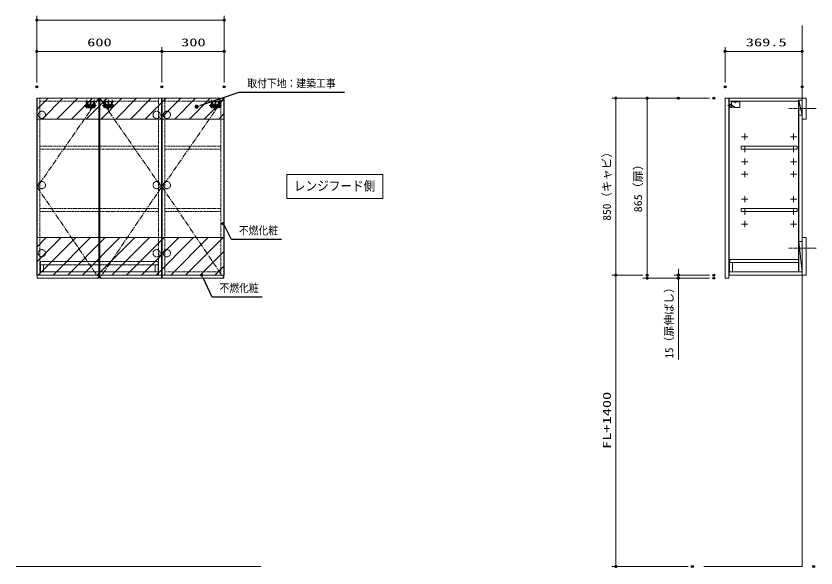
# Model space of a CAD drawing. Units: millimetres, scale not verified. Extents: x -6948 to 6948, y -3796 to 3796.
# Drawn here: x -3665 to 177, y -1970 to 682 of the extents above; entities that cross this region are included whole.
import ezdxf
from ezdxf.enums import TextEntityAlignment as Align

# ---------------------------------------------------------------- set-up
doc = ezdxf.new("R2010")
doc.units = ezdxf.units.MM
doc.header["$LTSCALE"] = 20
doc.header["$PDMODE"] = 32
doc.header["$PDSIZE"] = 10
for name, pattern in [('USER1', [0.375, 0.25, -0.125]), ('USER2', [2, 1.25, -0.25, 0.25, -0.25]), ('USER3', [0.26, 0.01, -0.25]), ('USER4', [1.01, 0.5, -0.25, 0.01, -0.25]), ('USER5', [1.125, 0.75, -0.125, 0.125, -0.125])]:
    doc.linetypes.add(name, pattern=pattern)
for name, color, linetype, lineweight in [('0-0_0', 30, 'Continuous', 13), ('0-1_図面枠', 3, 'USER3', 15), ('0-2_KABE', 4, 'Continuous', 20), ('0-3_細線ﾚｲﾔｰ', 91, 'Continuous', 9), ('0-4_1', 30, 'Continuous', 13), ('0-5_本体', 6, 'USER1', 25), ('0-6_寸法ﾚｲﾔｰ', 30, 'Continuous', 13), ('0-7_DEFPOINTS', 7, 'Continuous', 25), ('0-8_038327', 7, 'Continuous', 25)]:
    doc.layers.add(name, color=color, linetype=linetype, lineweight=lineweight)
doc.styles.add('ＭＳ ゴシック', font='')
doc.styles.get('ＭＳ ゴシック').set_extended_font_data('MS Gothic')

# ---------------------------------------------------------------- blocks, each defined once
blk = doc.blocks.new('A$C6C503A1C')
at = {"layer": '0-4_1', "color": 1, "linetype": 'USER2'}
for p, q in [((593.1, 857.4), (593.1, 0)), ((0, 428.7), (1186.2, 428.7)), ((213.1, 674.8), (213.1, 182.6)), ((973.1, 674.8), (973.1, 182.6))]:
    blk.add_line(p, q, dxfattribs=at)
at = {"layer": '0-4_1', "color": 1, "linetype": 'USER1'}
for p, q in [((123.1, 528.7), (123.1, 328.7)), ((163.1, 568.7), (1023.1, 568.7)), ((163.1, 288.7), (1023.1, 288.7)), ((333.1, 568.7), (333.1, 288.7)), ((413.1, 568.7), (413.1, 288.7)), ((413.1, 358.7), (773.1, 358.7)), ((773.1, 568.7), (773.1, 288.7)), ((853.1, 568.7), (853.1, 288.7)), ((1063.1, 528.7), (1063.1, 328.7))]:
    blk.add_line(p, q, dxfattribs=at)
at = {"layer": '0-4_1', "color": 1}
for p, q in [((176.1, 398.7), (176.1, 458.7)), ((250.1, 458.7), (250.1, 398.7)), ((936.1, 458.7), (936.1, 398.7)), ((1010.1, 398.7), (1010.1, 458.7))]:
    blk.add_line(p, q, dxfattribs=at)
at = {"layer": '0-4_1', "color": 1, "linetype": 'USER1'}
for centre, start, end in [((163.1, 528.7), 90, 180), ((163.1, 328.7), 180, 270), ((1023.1, 528.7), 0, 90), ((1023.1, 328.7), 270, 0)]:
    blk.add_arc(centre, 40, start, end, dxfattribs=at)
at = {"layer": '0-4_1', "color": 1}
for centre, start, end in [((213.1, 458.7), 0, 180), ((213.1, 398.7), 180, 0), ((973.1, 458.7), 0, 180), ((973.1, 398.7), 180, 0)]:
    blk.add_arc(centre, 37, start, end, dxfattribs=at)
blk = doc.blocks.new('A$C3CB362AA')
at = {"layer": '0-5_本体', "linetype": 'USER2'}
for p, q in [((420, 4584), (420, 2900)), ((2320, 4584), (2320, 0)), ((4220, 4584), (4220, 2900))]:
    blk.add_line(p, q, dxfattribs=at)
at = {"layer": '0-5_本体'}
for p, q in [((770, 3857), (770, 1037)), ((3870, 3857), (3870, 1037)), ((770, 1637), (3870, 1637)), ((970, 837), (3670, 837)), ((1820, 2687), (2820, 2687)), ((1820, 2687), (1820, 837)), ((1820, 1887), (2820, 1887)), ((2820, 2687), (2820, 837))]:
    blk.add_line(p, q, dxfattribs=at)
blk.add_lwpolyline([(0, 3857), (4640, 3857), (4640, 3557), (0, 3557)], close=True, dxfattribs=at)
for centre, start, end in [((970, 1037), 180, 270), ((3670, 1037), 270, 0)]:
    blk.add_arc(centre, 200, start, end, dxfattribs=at)
blk = doc.blocks.new('A$C0D9D3555')
at = {"layer": '0-4_1', "xscale": -1}
blk.add_blockref('A$C6C503A1C', (1186.2, 0), dxfattribs=at)
at = {"layer": '0-4_1', "xscale": 0.2, "yscale": 0.2}
blk.add_blockref('A$C3CB362AA', (129.1, 73.3), dxfattribs=at)
blk = doc.blocks.new('_DOT')
at = {"layer": '0-0_0'}
blk.add_line((-10, 0), (-20, 0), dxfattribs=at)
for points in [[(0, 0), (-10, 0), (-9.92, 1.25)], [(0, 0), (-9.92, -1.25), (-10, 0)], [(0, 0), (-9.92, 1.25), (-9.69, 2.49)], [(0, 0), (-9.69, -2.49), (-9.92, -1.25)], [(0, 0), (-9.69, 2.49), (-9.3, 3.68)], [(0, 0), (-9.3, -3.68), (-9.69, -2.49)], [(0, 0), (-9.3, 3.68), (-8.76, 4.82)], [(0, 0), (-8.76, -4.82), (-9.3, -3.68)], [(0, 0), (-8.76, 4.82), (-8.09, 5.88)], [(0, 0), (-8.09, -5.88), (-8.76, -4.82)], [(0, 0), (-8.09, 5.88), (-7.29, 6.85)], [(0, 0), (-7.29, -6.85), (-8.09, -5.88)], [(0, 0), (-7.29, 6.85), (-6.37, 7.71)], [(0, 0), (-6.37, -7.71), (-7.29, -6.85)], [(0, 0), (-6.37, 7.71), (-5.36, 8.44)], [(0, 0), (-5.36, -8.44), (-6.37, -7.71)], [(0, 0), (-5.36, 8.44), (-4.26, 9.05)], [(0, 0), (-4.26, -9.05), (-5.36, -8.44)], [(0, 0), (-4.26, 9.05), (-3.09, 9.51)], [(0, 0), (-3.09, -9.51), (-4.26, -9.05)], [(0, 0), (-3.09, 9.51), (-1.87, 9.82)], [(0, 0), (-1.87, -9.82), (-3.09, -9.51)], [(0, 0), (-1.87, 9.82), (-0.63, 9.98)], [(0, 0), (-0.63, -9.98), (-1.87, -9.82)], [(0, 0), (-0.63, 9.98), (0.63, 9.98)], [(0, 0), (0.63, -9.98), (-0.63, -9.98)], [(0, 0), (0.63, 9.98), (1.87, 9.82)], [(0, 0), (1.87, 9.82), (3.09, 9.51)], [(0, 0), (3.09, 9.51), (4.26, 9.05)], [(0, 0), (4.26, 9.05), (5.36, 8.44)], [(0, 0), (5.36, 8.44), (6.37, 7.71)], [(0, 0), (6.37, 7.71), (7.29, 6.85)], [(0, 0), (7.29, 6.85), (8.09, 5.88)], [(0, 0), (8.09, 5.88), (8.76, 4.82)], [(0, 0), (8.76, 4.82), (9.3, 3.68)], [(0, 0), (9.3, 3.68), (9.69, 2.49)], [(0, 0), (9.69, 2.49), (9.92, 1.25)], [(0, 0), (9.92, 1.25), (10, 0)], [(0, 0), (1.87, -9.82), (0.63, -9.98)], [(0, 0), (3.09, -9.51), (1.87, -9.82)], [(0, 0), (4.26, -9.05), (3.09, -9.51)], [(0, 0), (5.36, -8.44), (4.26, -9.05)], [(0, 0), (6.37, -7.71), (5.36, -8.44)], [(0, 0), (7.29, -6.85), (6.37, -7.71)], [(0, 0), (8.09, -5.88), (7.29, -6.85)], [(0, 0), (8.76, -4.82), (8.09, -5.88)], [(0, 0), (9.3, -3.68), (8.76, -4.82)], [(0, 0), (9.69, -2.49), (9.3, -3.68)], [(0, 0), (9.92, -1.25), (9.69, -2.49)], [(0, 0), (10, 0), (9.92, -1.25)]]:
    blk.add_solid(points, dxfattribs=at)
blk = doc.blocks.new('A$C33A235B5')
at = {"layer": '0-4_1', "color": 7}
for p, q in [((0, 300), (600, 300)), ((300, 0), (300, 600))]:
    blk.add_line(p, q, dxfattribs=at)
blk = doc.blocks.new('A$C62BC2ABA')
at = {"layer": '0-4_1', "color": 1}
blk.add_line((419.9, 280), (18.4, 65.9), dxfattribs=at)
at = {"layer": '0-4_1', "color": 1, "linetype": 'USER4'}
blk.add_line((338.7, 140), (621.1, 140), dxfattribs=at)
at = {"layer": '0-4_1', "color": 1}
for points in [[(34.9, 0), (479.9, 0), (479.9, 280)], [(419.9, 0), (419.9, 280), (479.9, 280)]]:
    blk.add_lwpolyline(points, dxfattribs=at)
blk.add_arc((34.9, 35), 35, 118.07249, 270, dxfattribs=at)
at = {"layer": '0-4_1', "color": 1, "linetype": 'USER3'}
blk.add_arc((34.9, 35), 35, 270, 118.07249, dxfattribs=at)
blk = doc.blocks.new('A$C442B40AF')
at = {"layer": '0-4_1', "color": 1}
for p, q in [((40, 0.1), (460, 0.1)), ((500, 100.1), (780.6, 268.4)), ((500, 40.1), (500, 100.1)), ((800, 210.1), (746.9, 248.2)), ((800, 210.1), (790, 10)), ((974.4, 165.9), (800, 346.7)), ((804.9, 1.3), (969.7, 94.3)), ((980, 111.8), (980, 152))]:
    blk.add_line(p, q, dxfattribs=at)
at = {"layer": '0-4_1', "color": 1, "linetype": 'USER4'}
blk.add_line((424, 682.8), (424, 397.3), dxfattribs=at)
at = {"layer": '0-4_1', "color": 1}
blk.add_lwpolyline([(800, 302.7), (800, 600.1), (0, 600.1), (0, 40.1)], dxfattribs=at)
blk.add_lwpolyline([(0, 600.1), (0, 540.1), (800, 540.1), (800, 600.1)], close=True, dxfattribs=at)
for centre, radius, start, end in [((40, 40.1), 40, 180, 270), ((460, 40.1), 40, 270, 0), ((760, 302.7), 40, 300.96376, 0), ((800, 10), 10, 180, 299.0546), ((960, 111.8), 20, 299.0546, 0), ((960, 152), 20, 0, 43.96781)]:
    blk.add_arc(centre, radius, start, end, dxfattribs=at)
blk = doc.blocks.new('A$C256E4C63')
at = {"layer": '0-4_1', "xscale": -1}
for name, p in [('A$C62BC2ABA', (621.1, 44)), ('A$C442B40AF', (1165.2, -0.1))]:
    blk.add_blockref(name, p, dxfattribs=at)
blk = doc.blocks.new('A$C2F5B6A28')
at = {"layer": '0-0_0', "color": 7}
for p, q in [((-6630, 1200), (0, 1200)), ((-6630, 900), (0, 900)), ((-6610, 0), (-6610, 900)), ((-6330, 0), (-6330, 900)), ((0, 1200), (0, 0)), ((0, 0), (-6610, 0))]:
    blk.add_line(p, q, dxfattribs=at)
at = {"layer": '0-8_038327'}
blk.add_line((-6630, 1200), (-6630, 900), dxfattribs=at)
blk = doc.blocks.new('A$C5FD08E0A')
at = {"layer": '0-3_細線ﾚｲﾔｰ', "linetype": 'USER1'}
for p, q in [((11320, 1000), (0, 1000)), ((0, 1000), (0, 0)), ((11320, 0), (11320, 1000)), ((11320, 700), (0, 700)), ((0, 0), (11320, 0)), ((300, 700), (300, 0)), ((11020, 700), (11020, 0))]:
    blk.add_line(p, q, dxfattribs=at)
blk = doc.blocks.new('DOT_30')
at = {"layer": '0-4_1'}
blk.add_line((-10, 0), (-20, 0), dxfattribs=at)
for points in [[(0, 0), (-10, 0), (-9.92, 1.25)], [(0, 0), (-9.92, -1.25), (-10, 0)], [(0, 0), (-9.92, 1.25), (-9.69, 2.49)], [(0, 0), (-9.69, -2.49), (-9.92, -1.25)], [(0, 0), (-9.69, 2.49), (-9.3, 3.68)], [(0, 0), (-9.3, -3.68), (-9.69, -2.49)], [(0, 0), (-9.3, 3.68), (-8.76, 4.82)], [(0, 0), (-8.76, -4.82), (-9.3, -3.68)], [(0, 0), (-8.76, 4.82), (-8.09, 5.88)], [(0, 0), (-8.09, -5.88), (-8.76, -4.82)], [(0, 0), (-8.09, 5.88), (-7.29, 6.85)], [(0, 0), (-7.29, -6.85), (-8.09, -5.88)], [(0, 0), (-7.29, 6.85), (-6.37, 7.71)], [(0, 0), (-6.37, -7.71), (-7.29, -6.85)], [(0, 0), (-6.37, 7.71), (-5.36, 8.44)], [(0, 0), (-5.36, -8.44), (-6.37, -7.71)], [(0, 0), (-5.36, 8.44), (-4.26, 9.05)], [(0, 0), (-4.26, -9.05), (-5.36, -8.44)], [(0, 0), (-4.26, 9.05), (-3.09, 9.51)], [(0, 0), (-3.09, -9.51), (-4.26, -9.05)], [(0, 0), (-3.09, 9.51), (-1.87, 9.82)], [(0, 0), (-1.87, -9.82), (-3.09, -9.51)], [(0, 0), (-1.87, 9.82), (-0.63, 9.98)], [(0, 0), (-0.63, -9.98), (-1.87, -9.82)], [(0, 0), (-0.63, 9.98), (0.63, 9.98)], [(0, 0), (0.63, -9.98), (-0.63, -9.98)], [(0, 0), (0.63, 9.98), (1.87, 9.82)], [(0, 0), (1.87, 9.82), (3.09, 9.51)], [(0, 0), (3.09, 9.51), (4.26, 9.05)], [(0, 0), (4.26, 9.05), (5.36, 8.44)], [(0, 0), (5.36, 8.44), (6.37, 7.71)], [(0, 0), (6.37, 7.71), (7.29, 6.85)], [(0, 0), (7.29, 6.85), (8.09, 5.88)], [(0, 0), (8.09, 5.88), (8.76, 4.82)], [(0, 0), (8.76, 4.82), (9.3, 3.68)], [(0, 0), (9.3, 3.68), (9.69, 2.49)], [(0, 0), (9.69, 2.49), (9.92, 1.25)], [(0, 0), (9.92, 1.25), (10, 0)], [(0, 0), (1.87, -9.82), (0.63, -9.98)], [(0, 0), (3.09, -9.51), (1.87, -9.82)], [(0, 0), (4.26, -9.05), (3.09, -9.51)], [(0, 0), (5.36, -8.44), (4.26, -9.05)], [(0, 0), (6.37, -7.71), (5.36, -8.44)], [(0, 0), (7.29, -6.85), (6.37, -7.71)], [(0, 0), (8.09, -5.88), (7.29, -6.85)], [(0, 0), (8.76, -4.82), (8.09, -5.88)], [(0, 0), (9.3, -3.68), (8.76, -4.82)], [(0, 0), (9.69, -2.49), (9.3, -3.68)], [(0, 0), (9.92, -1.25), (9.69, -2.49)], [(0, 0), (10, 0), (9.92, -1.25)]]:
    blk.add_solid(points, dxfattribs=at)

msp = doc.modelspace()

# ---------------------------------------------------------------- linework, layer by layer
at = {"layer": '0-0_0', "color": 7}
for points in [[(110.48, 187.5), (130.48, 187.5), (130.48, 287.5), (110.48, 287.5)], [(110.48, -562.5), (130.48, -562.5), (130.48, -382.5), (110.48, -382.5)]]:
    msp.add_lwpolyline(points, close=True, dxfattribs=at)
at = {"layer": '0-1_図面枠', "linetype": 'Continuous'}
msp.add_lwpolyline([(-2364.52, -79.92), (-2364.52, -195.09), (-1903.03, -195.09), (-1903.03, -79.92)], close=True, dxfattribs=at)
at = {"layer": '0-2_KABE'}
msp.add_line((-3664.52, -1962.5), (-2489.52, -1962.5), dxfattribs=at)
msp.add_lwpolyline([(110.48, 637.5), (110.48, -1962.5), (-361.52, -1962.5)], dxfattribs=at)
at = {"layer": '0-3_細線ﾚｲﾔｰ'}
for p, q in [((-3564.52, 232.63), (-3509.64, 287.5)), ((-3538.93, 187.5), (-3438.93, 287.5)), ((-3468.22, 187.5), (-3368.22, 287.5)), ((-3397.51, 187.5), (-3297.51, 287.5)), ((-3326.8, 187.5), (-3226.8, 287.5)), ((-3256.09, 187.5), (-3156.09, 287.5)), ((-3185.38, 187.5), (-3085.38, 287.5)), ((-3114.67, 187.5), (-3014.67, 287.5)), ((-3043.96, 187.5), (-2943.96, 287.5)), ((-2973.25, 187.5), (-2873.25, 287.5)), ((-2902.54, 187.5), (-2802.54, 287.5)), ((-2831.83, 187.5), (-2731.83, 287.5)), ((-2761.12, 187.5), (-2664.52, 284.1)), ((-2690.4, 187.5), (-2664.52, 213.39)), ((-3564.52, -428.06), (-3518.96, -382.5)), ((-3564.52, -498.77), (-3448.25, -382.5)), ((-3557.54, -562.5), (-3377.54, -382.5)), ((-3486.83, -562.5), (-3306.83, -382.5)), ((-3416.12, -562.5), (-3236.12, -382.5)), ((-3345.4, -562.5), (-3165.4, -382.5)), ((-3274.69, -562.5), (-3094.69, -382.5)), ((-3203.98, -562.5), (-3023.98, -382.5)), ((-3133.27, -562.5), (-2953.27, -382.5)), ((-3062.56, -562.5), (-2882.56, -382.5)), ((-2991.85, -562.5), (-2811.85, -382.5)), ((-2921.14, -562.5), (-2741.14, -382.5)), ((-2850.43, -562.5), (-2670.43, -382.5)), ((-2779.72, -562.5), (-2664.52, -447.3)), ((-2709.01, -562.5), (-2664.52, -518.01))]:
    msp.add_line(p, q, dxfattribs=at)
at = {"layer": '0-3_細線ﾚｲﾔｰ', "linetype": 'USER1'}
for p, q in [((-3549.52, 287.5), (-3549.52, -562.5)), ((-3549.52, 272.5), (-2979.52, 272.5)), ((-2979.52, 287.5), (-2979.52, -562.5)), ((-2949.52, 287.5), (-2949.52, -562.5)), ((-2949.52, 272.5), (-2681.52, 272.5)), ((-2681.52, 287.5), (-2681.52, -562.5)), ((-3549.52, -547.5), (-2979.52, -547.5)), ((-2964.52, -562.5), (-2664.52, -562.5)), ((-2964.52, -562.5), (-2664.52, -562.5)), ((-2949.52, -547.5), (-2681.52, -547.5))]:
    msp.add_line(p, q, dxfattribs=at)
at = {"layer": '0-3_細線ﾚｲﾔｰ', "linetype": 'USER5'}
for p, q in [((177, 237.5), (43.97, 237.5)), ((177, -432.5), (43.97, -432.5))]:
    msp.add_line(p, q, dxfattribs=at)
at = {"layer": '0-3_細線ﾚｲﾔｰ'}
for points in [[(-3564.52, 187.5), (-2664.52, 187.5), (-2664.52, 287.5), (-3564.52, 287.5)], [(-3564.52, -562.5), (-2664.52, -562.5), (-2664.52, -382.5), (-3564.52, -382.5)]]:
    msp.add_lwpolyline(points, close=True, dxfattribs=at)
at = {"layer": '0-3_細線ﾚｲﾔｰ', "linetype": 'USER2'}
for points in [[(-3266.52, 287.5), (-3562.52, -140), (-3266.52, -577.5)], [(-3262.52, 287.5), (-2966.52, -140), (-3262.52, -577.5)], [(-2666.52, 287.5), (-2962.52, -140), (-2666.52, -577.5)]]:
    msp.add_lwpolyline(points, dxfattribs=at)
at = {"layer": '0-3_細線ﾚｲﾔｰ', "linetype": 'USER1'}
for points in [[(-3549.52, 57.5), (-2979.52, 57.5), (-2979.52, 42.5), (-3549.52, 42.5)], [(-2949.52, 57.5), (-2681.52, 57.5), (-2681.52, 42.5), (-2949.52, 42.5)], [(-3549.52, -242.5), (-2979.52, -242.5), (-2979.52, -257.5), (-3549.52, -257.5)], [(-2949.52, -242.5), (-2681.52, -242.5), (-2681.52, -257.5), (-2949.52, -257.5)]]:
    msp.add_lwpolyline(points, close=True, dxfattribs=at)
for centre in [(-3540.02, 207.5), (-2989.02, 207.5), (-2940.02, 207.5), (-3540.02, -130), (-2989.02, -130), (-2940.02, -130), (-3540.02, -457.5), (-2989.02, -457.5), (-2940.02, -457.5)]:
    msp.add_circle(centre, 17.5, dxfattribs=at)
at = {"layer": '0-4_1', "color": 7}
for p, q in [((-3564.52, -562.5), (-3564.52, 287.5)), ((-2964.52, 287.5), (-3564.52, 287.5)), ((-2964.52, -562.5), (-2964.52, 287.5)), ((-2664.52, 287.5), (-2964.52, 287.5)), ((-2664.52, 287.5), (-2664.52, -562.5)), ((94.98, 278.5), (109.98, 205.5))]:
    msp.add_line(p, q, dxfattribs=at)
for points in [[(-3562.52, -577.5), (-3266.52, -577.5), (-3266.52, 287.5), (-3562.52, 287.5)], [(-2966.52, -577.5), (-3262.52, -577.5), (-3262.52, 287.5), (-2966.52, 287.5)], [(-2962.52, -577.5), (-2666.52, -577.5), (-2666.52, 287.5), (-2962.52, 287.5)], [(-259.02, 287.5), (-241.02, 287.5), (-241.02, -577.5), (-259.02, -577.5)], [(-239.52, -562.5), (110.48, -562.5), (110.48, 287.5), (-239.52, 287.5)], [(-239.52, 287.5), (110.48, 287.5), (110.48, 278.5), (92.48, 278.5), (92.48, 272.5), (-239.52, 272.5)], [(92.48, -547.5), (94.98, -547.5), (94.98, 278.5), (92.48, 278.5)], [(94.98, -547.5), (109.98, -547.5), (109.98, 278.5), (94.98, 278.5)], [(94.98, 205.5), (109.98, 205.5), (109.98, 278.5), (94.98, 278.5)], [(-183.02, 42.5), (86.98, 42.5), (86.98, 57.5), (-183.02, 57.5)], [(-183.02, -257.5), (86.98, -257.5), (86.98, -242.5), (-183.02, -242.5)], [(109.98, -547.5), (94.98, -400.5), (109.98, -400.5)], [(-239.52, -562.5), (110.48, -562.5), (110.48, -547.5), (-239.52, -547.5)]]:
    msp.add_lwpolyline(points, close=True, dxfattribs=at)
for points in [[(-2664.52, -562.5), (-2664.52, 287.5), (-2964.52, 287.5), (-2964.52, -562.5)], [(109.98, -547.5), (94.98, -547.5), (94.98, -400.5)]]:
    msp.add_lwpolyline(points, dxfattribs=at)
at = {"layer": '0-6_寸法ﾚｲﾔｰ'}
for p, q in [((-3564.52, 362.5), (-3564.52, 682.5)), ((-3549.52, 662.5), (-2679.52, 662.5)), ((-2664.52, 362.5), (-2664.52, 682.5)), ((-3564.52, 362.5), (-3564.52, 532.5)), ((-3549.52, 512.5), (-2979.52, 512.5)), ((-2964.52, 362.5), (-2964.52, 532.5)), ((-2964.52, 362.5), (-2964.52, 532.5)), ((-2949.52, 512.5), (-2679.52, 512.5)), ((-2664.52, 362.5), (-2664.52, 532.5)), ((-259.02, 362.5), (-259.02, 532.5)), ((95.48, 512.5), (-244.02, 512.5)), ((110.48, 362.5), (110.48, 532.5)), ((-334.02, 287.5), (-804.02, 287.5)), ((-784.02, -547.5), (-784.02, 272.5)), ((-504.02, 287.5), (-654.02, 287.5)), ((-634.02, 272.5), (-634.02, -562.5)), ((-484.02, -547.5), (-484.02, -532.5)), ((-654.02, -562.5), (-804.02, -562.5)), ((-654.02, -562.5), (-804.02, -562.5)), ((-334.02, -562.5), (-504.02, -562.5)), ((-484.02, -577.5), (-484.02, -562.5)), ((-784.02, -1947.5), (-784.02, -577.5)), ((-504.02, -577.5), (-654.02, -577.5)), ((-334.02, -577.5), (-504.02, -577.5)), ((-484.02, -577.5), (-484.02, -968.7)), ((-484.02, -592.5), (-484.02, -607.5)), ((-436.52, -1962.5), (-804.02, -1962.5))]:
    msp.add_line(p, q, dxfattribs=at)
at = {"layer": '0-6_寸法ﾚｲﾔｰ', "lineweight": 25}
for points in [[(-2086.32, 315.6), (-2594.03, 315.6), (-2777.88, 252.62)], [(-2389.23, -392.04), (-2629.47, -392.04), (-2662.3, -327.46)], [(-2482.57, -668.13), (-2722.81, -668.13), (-2765.51, -575.24)]]:
    msp.add_lwpolyline(points, dxfattribs=at)
at = {"layer": '0-7_DEFPOINTS'}
for p in [(-2664.52, 662.5), (-2964.52, 512.5), (-2664.52, 512.5), (-259.02, 512.5), (-3564.52, 342.5), (-2964.52, 342.5), (-2664.52, 342.5), (-259.02, 342.5), (110.48, 342.5), (-784.02, 287.5), (-484.02, 287.5), (-314.02, 287.5), (-784.02, -562.5), (-634.02, -562.5), (-634.02, -577.5), (-484.02, -562.5), (-484.02, -577.5), (-314.02, -562.5), (-314.02, -577.5), (-416.52, -1962.5), (165.48, -1962.5)]:
    msp.add_point(p, dxfattribs=at)

# ---------------------------------------------------------------- block references
at = {"layer": '0-0_0', "xscale": 0.05, "yscale": 0.05}
for name, p in [('A$C0D9D3555', (-3337.17, 230.26)), ('A$C0D9D3555', (-3251.17, 230.26)), ('A$C0D9D3555', (-2737.17, 230.26)), ('A$C2F5B6A28', (92.48, -547.5))]:
    msp.add_blockref(name, p, dxfattribs=at)
at = {"layer": '0-3_細線ﾚｲﾔｰ', "xscale": 0.05, "yscale": 0.05}
msp.add_blockref('A$C5FD08E0A', (-3547.52, -547.5), dxfattribs=at)
at = {"layer": '0-4_1', "xscale": 0.05, "yscale": 0.05}
for name, p in [('A$C256E4C63', (-247.58, 242.5)), ('A$C33A235B5', (-180.52, 87.5)), ('A$C33A235B5', (54.48, 87.5)), ('A$C33A235B5', (-180.52, 27.5)), ('A$C33A235B5', (54.48, 27.5)), ('A$C33A235B5', (-180.52, -32.5)), ('A$C33A235B5', (54.48, -32.5)), ('A$C33A235B5', (-180.52, -92.5)), ('A$C33A235B5', (54.48, -92.5)), ('A$C33A235B5', (-180.52, -212.5)), ('A$C33A235B5', (54.48, -212.5)), ('A$C33A235B5', (-180.52, -272.5)), ('A$C33A235B5', (54.48, -272.5)), ('A$C33A235B5', (-180.52, -332.5)), ('A$C33A235B5', (54.48, -332.5))]:
    msp.add_blockref(name, p, dxfattribs=at)
at = {"layer": '0-6_寸法ﾚｲﾔｰ', "xscale": 0.75, "yscale": 0.75}
for p, rotation in [((-3564.52, 662.5), 180), ((-3564.52, 512.5), 180), ((-2964.52, 512.5), 180), ((-259.02, 512.5), 180), ((-784.02, 287.5), 90), ((-634.02, 287.5), 90), ((-2671.22, -315.41), 126.52001), ((-2773.42, -562.5), 121.84473), ((-784.02, -562.5), 270), ((-784.02, -562.5), 90), ((-634.02, -577.5), 270), ((-484.02, -562.5), 270), ((-484.02, -577.5), 90), ((-784.02, -1962.5), 270)]:
    msp.add_blockref('_DOT', p, dxfattribs=dict(at, rotation=rotation))
for p in [(-2664.52, 662.5), (-2964.52, 512.5), (-2664.52, 512.5), (110.48, 512.5)]:
    msp.add_blockref('_DOT', p, dxfattribs=at)
at = {"layer": '0-6_寸法ﾚｲﾔｰ', "rotation": 197.16939}
msp.add_blockref('DOT_30', (-2796.99, 246.71), dxfattribs=at)

# ---------------------------------------------------------------- texts
at = {"layer": '0-0_0', "color": 7, "style": 'ＭＳ ゴシック', "width": 0.9}
for s, p in [('取付下地：建築工事', (-2554.03, 327.87)), ('不燃化粧', (-2594.47, -379.44)), ('不燃化粧', (-2687.81, -655.53))]:
    msp.add_text(s, height=38.42, dxfattribs=at).set_placement(p, align=Align.BOTTOM_LEFT)
at = {"layer": '0-1_図面枠', "style": 'ＭＳ ゴシック', "width": 0.9}
msp.add_text('レンジフード側', height=45.45, dxfattribs=at).set_placement((-2330.01, -170.22), align=Align.BOTTOM_LEFT)
at = {"layer": '0-6_寸法ﾚｲﾔｰ', "style": 'ＭＳ ゴシック', "width": 1.5}
for s, p in [('600', (-3322.61, 525.1)), ('300', (-2871.66, 525.1)), ('369.5', (-159.98, 525.1))]:
    msp.add_text(s, height=38.42, dxfattribs=at).set_placement(p, align=Align.BOTTOM_LEFT)
at = {"layer": '0-6_寸法ﾚｲﾔｰ', "style": 'ＭＳ ゴシック'}
for s, height, width, p in [('850（キャビ）', 38.48, 1.05, (-796.62, -301.23)), ('865（扉）', 38.42, 1.1, (-646.62, -260.73)), ('FL+1400', 38.42, 1.5, (-796.62, -1397.74))]:
    msp.add_text(s, height=height, rotation=90, dxfattribs=dict(at, width=width)).set_placement(p, align=Align.BOTTOM_LEFT)
msp.add_text('15（扉伸ばし）', height=38.48, rotation=90, dxfattribs=at).set_placement((-497.28, -963.19), align=Align.BOTTOM_LEFT)

doc.saveas('drawing.dxf')
